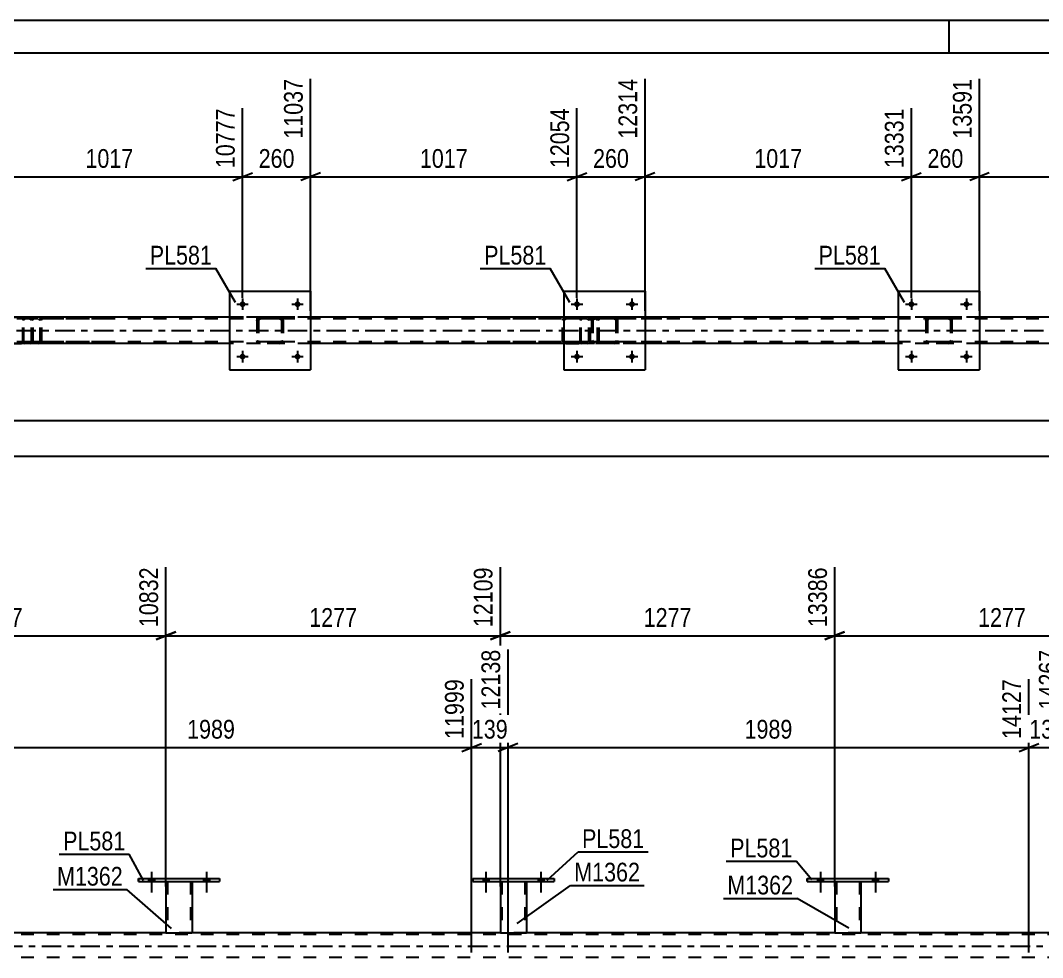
# Model space of a CAD drawing. Header units: millimetres. Extents: x 0 to 841, y 0 to 594.
# Drawn here: x 489.1 to 645.3, y 450.9 to 594 of the extents above; entities that cross this region are included whole.
import ezdxf

# ---------------------------------------------------------------- set-up
doc = ezdxf.new("R2010")
doc.units = ezdxf.units.MM
doc.linetypes.add('DXK_LINE_DOT2', pattern=[3.9198, 1.9599, -1.9599])
doc.linetypes.add('DXK_LINE_DOT3', pattern=[5.9187, 2.979, -0.9799, 0.9799, -0.9799])
doc.styles.add('Arial Narrow', font='ARIALN.TTF', dxfattribs={"height": 0.2})

# ---------------------------------------------------------------- blocks, each defined once
blk = doc.blocks.new('Unknown-247646094-1133')
at = {"color": 5, "linetype": 'Continuous'}
for p, q in [((841, 594), (0, 594)), ((631, 589), (631, 594)), ((836, 589), (5, 589))]:
    blk.add_line(p, q, dxfattribs=at)
blk = doc.blocks.new('Part-247646094-7560 - 4145')
at = {"color": 2, "linetype": 'Continuous'}
for p, q in [((623.23, 552.66), (623.23, 540.66)), ((623.23, 552.66), (635.63, 552.66)), ((635.63, 552.66), (635.63, 540.66)), ((623.23, 540.66), (635.63, 540.66))]:
    blk.add_line(p, q, dxfattribs=at)
blk = doc.blocks.new('Part-247646094-4155 - 4145')
at = {"color": 7, "linetype": 'DXK_LINE_DOT2'}
for p, q in [((754.47, 548.42), (91.99, 548.42)), ((754.47, 548.66), (112.43, 548.66)), ((533.47, 548.66), (521.07, 548.66)), ((584.55, 548.66), (572.15, 548.66)), ((635.63, 548.66), (623.23, 548.66)), ((754.47, 544.9), (91.99, 544.9)), ((533.47, 544.66), (521.07, 544.66)), ((584.55, 544.66), (572.15, 544.66)), ((635.63, 544.66), (623.23, 544.66))]:
    blk.add_line(p, q, dxfattribs=at)
at = {"color": 2, "linetype": 'Continuous'}
for p, q in [((521.07, 548.66), (482.39, 548.66)), ((572.15, 548.66), (533.47, 548.66)), ((623.23, 548.66), (584.55, 548.66)), ((674.31, 548.66), (635.63, 548.66)), ((521.07, 544.66), (482.39, 544.66)), ((572.15, 544.66), (533.47, 544.66)), ((623.23, 544.66), (584.55, 544.66)), ((674.31, 544.66), (635.63, 544.66))]:
    blk.add_line(p, q, dxfattribs=at)
at = {"color": 7, "linetype": 'DXK_LINE_DOT3'}
blk.add_line((91.99, 546.66), (754.47, 546.66), dxfattribs=at)
blk = doc.blocks.new('Bolt-247646094-7585 - 4145')
at = {"linetype": 'Continuous'}
for points in [[(523.51, 550.66, -1), (522.63, 550.66, -1)], [(531.91, 550.66, -1), (531.03, 550.66, -1)]]:
    blk.add_hatch(color=1, dxfattribs=at).paths.add_polyline_path(points)
at = {"color": 1, "linetype": 'Continuous'}
for p, q in [((523.07, 551.54), (523.07, 549.78)), ((531.47, 551.54), (531.47, 549.78)), ((522.19, 550.66), (523.95, 550.66)), ((530.59, 550.66), (532.35, 550.66))]:
    blk.add_line(p, q, dxfattribs=at)
blk = doc.blocks.new('Part-247646094-4190 - 4145')
at = {"color": 7, "linetype": 'DXK_LINE_DOT2'}
for p, q in [((574.68, 548.36), (574.66, 548.18)), ((574.66, 545.14), (574.66, 548.18)), ((574.74, 548.52), (574.68, 548.36)), ((574.83, 548.62), (574.74, 548.52)), ((574.79, 548.18), (574.81, 548.27)), ((574.79, 545.14), (574.79, 548.18)), ((574.81, 548.27), (574.83, 548.35)), ((574.93, 548.66), (574.83, 548.62)), ((574.83, 548.35), (574.88, 548.4)), ((574.88, 548.4), (574.93, 548.42)), ((577.02, 548.66), (574.93, 548.66)), ((587.09, 548.66), (574.93, 548.66)), ((587.09, 548.42), (574.93, 548.42)), ((576.21, 548.66), (576.21, 548.42)), ((577.21, 548.62), (577.02, 548.66)), ((577.02, 548.42), (577.12, 548.4)), ((577.12, 548.4), (577.2, 548.35)), ((577.2, 548.35), (577.25, 548.27)), ((577.25, 548.27), (577.27, 548.18)), ((577.27, 545.14), (577.27, 548.18)), ((577.49, 548.35), (577.49, 548.36)), ((577.52, 548.18), (577.49, 548.35)), ((577.52, 545.14), (577.52, 548.18)), ((574.66, 545.14), (574.68, 544.96)), ((574.68, 544.96), (574.74, 544.8)), ((574.81, 545.05), (574.79, 545.14)), ((574.83, 544.97), (574.81, 545.05)), ((574.88, 544.92), (574.83, 544.97)), ((574.93, 544.9), (574.88, 544.92)), ((587.09, 544.9), (574.93, 544.9)), ((576.21, 544.66), (576.21, 544.9)), ((577.12, 544.92), (577.02, 544.9)), ((577.2, 544.97), (577.12, 544.92)), ((577.25, 545.05), (577.2, 544.97)), ((577.27, 545.14), (577.25, 545.05)), ((577.49, 544.96), (577.52, 545.14)), ((574.74, 544.8), (574.83, 544.7)), ((574.83, 544.7), (574.93, 544.66)), ((587.09, 544.66), (574.93, 544.66)), ((577.02, 544.66), (577.21, 544.7))]:
    blk.add_line(p, q, dxfattribs=at)
for centre, start, end in [((577.04, 548.17), 23.8495, 68.8059), ((577.04, 545.16), 291.1941, 336.1506)]:
    blk.add_arc(centre, 0.492, start, end, dxfattribs=at)
blk = doc.blocks.new('Part-247646094-4203 - 4145')
at = {"color": 7, "linetype": 'DXK_LINE_DOT2'}
for p, q in [((490.56, 548.66), (475.57, 548.66)), ((490.56, 548.42), (475.57, 548.42)), ((486.85, 548.35), (486.82, 548.18)), ((486.82, 545.14), (486.82, 548.18)), ((486.85, 548.36), (486.85, 548.35)), ((487.07, 548.18), (487.09, 548.27)), ((487.07, 545.14), (487.07, 548.18)), ((487.09, 548.27), (487.15, 548.35)), ((487.33, 548.66), (487.13, 548.62)), ((487.15, 548.35), (487.23, 548.4)), ((487.23, 548.4), (487.33, 548.42)), ((487.33, 548.66), (490.56, 548.66)), ((490.76, 548.62), (490.56, 548.66)), ((490.56, 548.42), (490.66, 548.4)), ((490.66, 548.4), (490.74, 548.35)), ((490.74, 548.35), (490.8, 548.27)), ((490.8, 548.27), (490.82, 548.18)), ((490.82, 545.14), (490.82, 548.18)), ((491.04, 548.35), (491.03, 548.36)), ((491.07, 548.18), (491.04, 548.35)), ((491.07, 545.14), (491.07, 548.18)), ((490.56, 544.9), (475.57, 544.9)), ((486.82, 545.14), (486.85, 544.96)), ((487.09, 545.05), (487.07, 545.14)), ((487.15, 544.97), (487.09, 545.05)), ((487.23, 544.92), (487.15, 544.97)), ((487.33, 544.9), (487.23, 544.92)), ((490.66, 544.92), (490.56, 544.9)), ((490.74, 544.97), (490.66, 544.92)), ((490.8, 545.05), (490.74, 544.97)), ((490.82, 545.14), (490.8, 545.05)), ((491.03, 544.96), (491.07, 545.14)), ((490.56, 544.66), (475.57, 544.66)), ((487.13, 544.7), (487.33, 544.66)), ((487.33, 544.66), (490.56, 544.66)), ((490.56, 544.66), (490.76, 544.7))]:
    blk.add_line(p, q, dxfattribs=at)
for centre, start, end in [((487.31, 548.16), 110.7584, 155.6801), ((490.58, 548.16), 24.32, 69.2417), ((487.31, 545.16), 204.32, 249.2417), ((490.58, 545.16), 290.7584, 335.6801)]:
    blk.add_arc(centre, 0.496, start, end, dxfattribs=at)
blk = doc.blocks.new('Part-247646094-7559 - 4145')
at = {"color": 7, "linetype": 'DXK_LINE_DOT2'}
for p, q in [((627.43, 548.18), (627.47, 548.36)), ((627.47, 548.36), (627.43, 548.18)), ((627.43, 548.18), (627.43, 545.14)), ((627.67, 548.18), (627.69, 548.27)), ((627.67, 548.18), (627.67, 545.14)), ((627.69, 548.27), (627.74, 548.35)), ((627.73, 548.62), (627.91, 548.66)), ((627.91, 548.66), (627.73, 548.62)), ((627.74, 548.35), (627.82, 548.4)), ((627.82, 548.4), (627.91, 548.42)), ((630.95, 548.66), (627.91, 548.66)), ((630.95, 548.42), (627.91, 548.42)), ((630.95, 548.66), (631.14, 548.62)), ((631.14, 548.62), (630.95, 548.66)), ((630.95, 548.42), (631.04, 548.4)), ((631.04, 548.4), (631.12, 548.35)), ((631.12, 548.35), (631.17, 548.27)), ((631.17, 548.27), (631.19, 548.18)), ((631.19, 548.18), (631.19, 545.14)), ((631.4, 548.36), (631.43, 548.18)), ((631.43, 548.18), (631.4, 548.36)), ((631.43, 548.18), (631.43, 545.14)), ((627.47, 544.96), (627.43, 545.14)), ((627.43, 545.14), (627.47, 544.96)), ((627.69, 545.05), (627.67, 545.14)), ((627.74, 544.97), (627.69, 545.05)), ((627.82, 544.92), (627.74, 544.97)), ((627.91, 544.9), (627.82, 544.92)), ((630.95, 544.9), (627.91, 544.9)), ((631.04, 544.92), (630.95, 544.9)), ((631.12, 544.97), (631.04, 544.92)), ((631.17, 545.05), (631.12, 544.97)), ((631.19, 545.14), (631.17, 545.05)), ((631.43, 545.14), (631.4, 544.96)), ((631.4, 544.96), (631.43, 545.14)), ((627.91, 544.66), (627.73, 544.7)), ((627.73, 544.7), (627.91, 544.66)), ((630.95, 544.66), (627.91, 544.66)), ((631.14, 544.7), (630.95, 544.66)), ((630.95, 544.66), (631.14, 544.7))]:
    blk.add_line(p, q, dxfattribs=at)
at = {"color": 7, "linetype": 'DXK_LINE_DOT3'}
blk.add_line((629.43, 546.66), (629.43, 546.66), dxfattribs=at)
at = {"color": 7, "linetype": 'DXK_LINE_DOT2'}
for centre, start, end in [((627.91, 548.18), 112.5, 157.5), ((627.91, 548.18), 112.5, 157.5), ((630.95, 548.18), 22.5, 67.5), ((630.95, 548.18), 22.5, 67.5), ((627.91, 545.14), 202.5, 247.5), ((627.91, 545.14), 202.5, 247.5), ((630.95, 545.14), 292.5, 337.5), ((630.95, 545.14), 292.5, 337.5)]:
    blk.add_arc(centre, 0.48, start, end, dxfattribs=at)
blk = doc.blocks.new('Part-247646094-4204 - 4145')
at = {"color": 7, "linetype": 'DXK_LINE_DOT2'}
for p, q in [((575.7, 548.66), (560.71, 548.66)), ((575.7, 548.42), (560.71, 548.42)), ((571.99, 548.35), (571.95, 548.18)), ((571.95, 545.14), (571.95, 548.18)), ((571.99, 548.36), (571.99, 548.35)), ((572.21, 548.18), (572.22, 548.27)), ((572.21, 545.14), (572.21, 548.18)), ((572.22, 548.27), (572.28, 548.35)), ((572.46, 548.66), (572.27, 548.62)), ((572.28, 548.35), (572.36, 548.4)), ((572.36, 548.4), (572.46, 548.42)), ((572.46, 548.66), (575.7, 548.66)), ((575.89, 548.62), (575.7, 548.66)), ((575.7, 548.42), (575.79, 548.4)), ((575.79, 548.4), (575.88, 548.35)), ((575.88, 548.35), (575.93, 548.27)), ((575.93, 548.27), (575.95, 548.18)), ((575.95, 545.14), (575.95, 548.18)), ((576.17, 548.35), (576.17, 548.36)), ((576.21, 548.18), (576.17, 548.35)), ((576.21, 545.14), (576.21, 548.18)), ((575.7, 544.9), (560.71, 544.9)), ((571.95, 545.14), (571.99, 544.96)), ((572.22, 545.05), (572.21, 545.14)), ((572.28, 544.97), (572.22, 545.05)), ((572.36, 544.92), (572.28, 544.97)), ((572.46, 544.9), (572.36, 544.92)), ((575.79, 544.92), (575.7, 544.9)), ((575.88, 544.97), (575.79, 544.92)), ((575.93, 545.05), (575.88, 544.97)), ((575.95, 545.14), (575.93, 545.05)), ((576.17, 544.96), (576.21, 545.14)), ((575.7, 544.66), (560.71, 544.66)), ((572.27, 544.7), (572.46, 544.66)), ((572.46, 544.66), (575.7, 544.66)), ((575.7, 544.66), (575.89, 544.7))]:
    blk.add_line(p, q, dxfattribs=at)
for centre, start, end in [((572.44, 548.16), 110.7584, 155.6801), ((575.72, 548.16), 24.32, 69.2417), ((572.44, 545.16), 204.32, 249.2417), ((575.72, 545.16), 290.7584, 335.6801)]:
    blk.add_arc(centre, 0.496, start, end, dxfattribs=at)
blk = doc.blocks.new('Part-247646094-4217 - 4145')
at = {"color": 7, "linetype": 'DXK_LINE_DOT2'}
for p, q in [((489.55, 548.36), (489.53, 548.18)), ((489.53, 545.14), (489.53, 548.18)), ((489.6, 548.52), (489.55, 548.36)), ((489.69, 548.62), (489.6, 548.52)), ((489.66, 548.18), (489.67, 548.27)), ((489.66, 545.14), (489.66, 548.18)), ((489.67, 548.27), (489.7, 548.35)), ((489.8, 548.66), (489.69, 548.62)), ((489.7, 548.35), (489.74, 548.4)), ((489.74, 548.4), (489.8, 548.42)), ((491.89, 548.66), (489.8, 548.66)), ((501.95, 548.66), (489.8, 548.66)), ((501.95, 548.42), (489.8, 548.42)), ((491.07, 548.42), (491.07, 548.66)), ((492.08, 548.62), (491.89, 548.66)), ((491.89, 548.42), (491.98, 548.4)), ((491.98, 548.4), (492.07, 548.35)), ((492.07, 548.35), (492.12, 548.27)), ((492.12, 548.27), (492.14, 548.18)), ((492.14, 545.14), (492.14, 548.18)), ((492.35, 548.35), (492.35, 548.36)), ((492.39, 548.18), (492.35, 548.35)), ((492.39, 545.14), (492.39, 548.18)), ((489.53, 545.14), (489.55, 544.96)), ((489.55, 544.96), (489.6, 544.8)), ((489.67, 545.05), (489.66, 545.14)), ((489.7, 544.97), (489.67, 545.05)), ((489.74, 544.92), (489.7, 544.97)), ((489.8, 544.9), (489.74, 544.92)), ((501.95, 544.9), (489.8, 544.9)), ((491.07, 544.66), (491.07, 544.9)), ((491.98, 544.92), (491.89, 544.9)), ((492.07, 544.97), (491.98, 544.92)), ((492.12, 545.05), (492.07, 544.97)), ((492.14, 545.14), (492.12, 545.05)), ((492.35, 544.96), (492.39, 545.14)), ((489.6, 544.8), (489.69, 544.7)), ((489.69, 544.7), (489.8, 544.66)), ((501.95, 544.66), (489.8, 544.66)), ((491.89, 544.66), (492.08, 544.7))]:
    blk.add_line(p, q, dxfattribs=at)
for centre, start, end in [((491.9, 548.17), 23.8495, 68.8059), ((491.9, 545.16), 291.1941, 336.1506)]:
    blk.add_arc(centre, 0.492, start, end, dxfattribs=at)
blk = doc.blocks.new('Part-247646094-7555 - 4145')
at = {"color": 7, "linetype": 'DXK_LINE_DOT2'}
for p, q in [((525.27, 548.18), (525.31, 548.36)), ((525.31, 548.36), (525.27, 548.18)), ((525.27, 548.18), (525.27, 545.14)), ((525.51, 548.18), (525.53, 548.27)), ((525.51, 548.18), (525.51, 545.14)), ((525.53, 548.27), (525.58, 548.35)), ((525.57, 548.62), (525.75, 548.66)), ((525.75, 548.66), (525.57, 548.62)), ((525.58, 548.35), (525.66, 548.4)), ((525.66, 548.4), (525.75, 548.42)), ((528.79, 548.66), (525.75, 548.66)), ((528.79, 548.42), (525.75, 548.42)), ((528.79, 548.66), (528.98, 548.62)), ((528.98, 548.62), (528.79, 548.66)), ((528.79, 548.42), (528.88, 548.4)), ((528.88, 548.4), (528.96, 548.35)), ((528.96, 548.35), (529.01, 548.27)), ((529.01, 548.27), (529.03, 548.18)), ((529.03, 548.18), (529.03, 545.14)), ((529.24, 548.36), (529.27, 548.18)), ((529.27, 548.18), (529.24, 548.36)), ((529.27, 548.18), (529.27, 545.14)), ((525.31, 544.96), (525.27, 545.14)), ((525.27, 545.14), (525.31, 544.96)), ((525.53, 545.05), (525.51, 545.14)), ((525.58, 544.97), (525.53, 545.05)), ((525.66, 544.92), (525.58, 544.97)), ((525.75, 544.9), (525.66, 544.92)), ((528.79, 544.9), (525.75, 544.9)), ((528.88, 544.92), (528.79, 544.9)), ((528.96, 544.97), (528.88, 544.92)), ((529.01, 545.05), (528.96, 544.97)), ((529.03, 545.14), (529.01, 545.05)), ((529.27, 545.14), (529.24, 544.96)), ((529.24, 544.96), (529.27, 545.14)), ((525.75, 544.66), (525.57, 544.7)), ((525.57, 544.7), (525.75, 544.66)), ((528.79, 544.66), (525.75, 544.66)), ((528.98, 544.7), (528.79, 544.66)), ((528.79, 544.66), (528.98, 544.7))]:
    blk.add_line(p, q, dxfattribs=at)
at = {"color": 7, "linetype": 'DXK_LINE_DOT3'}
blk.add_line((527.27, 546.66), (527.27, 546.66), dxfattribs=at)
at = {"color": 7, "linetype": 'DXK_LINE_DOT2'}
for centre, start, end in [((525.75, 548.18), 112.5, 157.5), ((525.75, 548.18), 112.5, 157.5), ((528.79, 548.18), 22.5, 67.5), ((528.79, 548.18), 22.5, 67.5), ((525.75, 545.14), 202.5, 247.5), ((525.75, 545.14), 202.5, 247.5), ((528.79, 545.14), 292.5, 337.5), ((528.79, 545.14), 292.5, 337.5)]:
    blk.add_arc(centre, 0.48, start, end, dxfattribs=at)
blk = doc.blocks.new('Part-247646094-7556 - 4145')
at = {"color": 2, "linetype": 'Continuous'}
for p, q in [((521.07, 552.66), (521.07, 540.66)), ((521.07, 552.66), (533.47, 552.66)), ((533.47, 552.66), (533.47, 540.66)), ((521.07, 540.66), (533.47, 540.66))]:
    blk.add_line(p, q, dxfattribs=at)
blk = doc.blocks.new('Part-247646094-7557 - 4145')
at = {"color": 7, "linetype": 'DXK_LINE_DOT2'}
for p, q in [((576.35, 548.18), (576.39, 548.36)), ((576.39, 548.36), (576.35, 548.18)), ((576.35, 548.18), (576.35, 545.14)), ((576.59, 548.18), (576.61, 548.27)), ((576.59, 548.18), (576.59, 545.14)), ((576.61, 548.27), (576.66, 548.35)), ((576.65, 548.62), (576.83, 548.66)), ((576.83, 548.66), (576.65, 548.62)), ((576.66, 548.35), (576.74, 548.4)), ((576.74, 548.4), (576.83, 548.42)), ((579.87, 548.66), (576.83, 548.66)), ((579.87, 548.42), (576.83, 548.42)), ((579.87, 548.66), (580.06, 548.62)), ((580.06, 548.62), (579.87, 548.66)), ((579.87, 548.42), (579.96, 548.4)), ((579.96, 548.4), (580.04, 548.35)), ((580.04, 548.35), (580.09, 548.27)), ((580.09, 548.27), (580.11, 548.18)), ((580.11, 548.18), (580.11, 545.14)), ((580.32, 548.36), (580.35, 548.18)), ((580.35, 548.18), (580.32, 548.36)), ((580.35, 548.18), (580.35, 545.14)), ((576.39, 544.96), (576.35, 545.14)), ((576.35, 545.14), (576.39, 544.96)), ((576.61, 545.05), (576.59, 545.14)), ((576.66, 544.97), (576.61, 545.05)), ((576.74, 544.92), (576.66, 544.97)), ((576.83, 544.9), (576.74, 544.92)), ((579.87, 544.9), (576.83, 544.9)), ((579.96, 544.92), (579.87, 544.9)), ((580.04, 544.97), (579.96, 544.92)), ((580.09, 545.05), (580.04, 544.97)), ((580.11, 545.14), (580.09, 545.05)), ((580.35, 545.14), (580.32, 544.96)), ((580.32, 544.96), (580.35, 545.14)), ((576.83, 544.66), (576.65, 544.7)), ((576.65, 544.7), (576.83, 544.66)), ((579.87, 544.66), (576.83, 544.66)), ((580.06, 544.7), (579.87, 544.66)), ((579.87, 544.66), (580.06, 544.7))]:
    blk.add_line(p, q, dxfattribs=at)
at = {"color": 7, "linetype": 'DXK_LINE_DOT3'}
blk.add_line((578.35, 546.66), (578.35, 546.66), dxfattribs=at)
at = {"color": 7, "linetype": 'DXK_LINE_DOT2'}
for centre, start, end in [((576.83, 548.18), 112.5, 157.5), ((576.83, 548.18), 112.5, 157.5), ((579.87, 548.18), 22.5, 67.5), ((579.87, 548.18), 22.5, 67.5), ((576.83, 545.14), 202.5, 247.5), ((576.83, 545.14), 202.5, 247.5), ((579.87, 545.14), 292.5, 337.5), ((579.87, 545.14), 292.5, 337.5)]:
    blk.add_arc(centre, 0.48, start, end, dxfattribs=at)
blk = doc.blocks.new('Part-247646094-7558 - 4145')
at = {"color": 2, "linetype": 'Continuous'}
for p, q in [((572.15, 552.66), (572.15, 540.66)), ((572.15, 552.66), (584.55, 552.66)), ((584.55, 552.66), (584.55, 540.66)), ((572.15, 540.66), (584.55, 540.66))]:
    blk.add_line(p, q, dxfattribs=at)
blk = doc.blocks.new('Bolt-247646094-7584 - 4145')
at = {"linetype": 'Continuous'}
for points in [[(523.51, 542.66, -1), (522.63, 542.66, -1)], [(531.91, 542.66, -1), (531.03, 542.66, -1)]]:
    blk.add_hatch(color=1, dxfattribs=at).paths.add_polyline_path(points)
at = {"color": 1, "linetype": 'Continuous'}
for p, q in [((523.07, 543.54), (523.07, 541.78)), ((531.47, 543.54), (531.47, 541.78)), ((522.19, 542.66), (523.95, 542.66)), ((530.59, 542.66), (532.35, 542.66))]:
    blk.add_line(p, q, dxfattribs=at)
blk = doc.blocks.new('Bolt-247646094-7586 - 4145')
at = {"linetype": 'Continuous'}
for points in [[(574.59, 542.66, -1), (573.71, 542.66, -1)], [(582.99, 542.66, -1), (582.11, 542.66, -1)]]:
    blk.add_hatch(color=1, dxfattribs=at).paths.add_polyline_path(points)
at = {"color": 1, "linetype": 'Continuous'}
for p, q in [((574.15, 543.54), (574.15, 541.78)), ((582.55, 543.54), (582.55, 541.78)), ((573.27, 542.66), (575.03, 542.66)), ((581.67, 542.66), (583.43, 542.66))]:
    blk.add_line(p, q, dxfattribs=at)
blk = doc.blocks.new('Bolt-247646094-7587 - 4145')
at = {"linetype": 'Continuous'}
for points in [[(574.59, 550.66, -1), (573.71, 550.66, -1)], [(582.99, 550.66, -1), (582.11, 550.66, -1)]]:
    blk.add_hatch(color=1, dxfattribs=at).paths.add_polyline_path(points)
at = {"color": 1, "linetype": 'Continuous'}
for p, q in [((574.15, 551.54), (574.15, 549.78)), ((582.55, 551.54), (582.55, 549.78)), ((573.27, 550.66), (575.03, 550.66)), ((581.67, 550.66), (583.43, 550.66))]:
    blk.add_line(p, q, dxfattribs=at)
blk = doc.blocks.new('Bolt-247646094-7588 - 4145')
at = {"linetype": 'Continuous'}
for points in [[(625.67, 542.66, -1), (624.79, 542.66, -1)], [(634.07, 542.66, -1), (633.19, 542.66, -1)]]:
    blk.add_hatch(color=1, dxfattribs=at).paths.add_polyline_path(points)
at = {"color": 1, "linetype": 'Continuous'}
for p, q in [((625.23, 543.54), (625.23, 541.78)), ((633.63, 543.54), (633.63, 541.78)), ((624.35, 542.66), (626.11, 542.66)), ((632.75, 542.66), (634.51, 542.66))]:
    blk.add_line(p, q, dxfattribs=at)
blk = doc.blocks.new('Bolt-247646094-7589 - 4145')
at = {"linetype": 'Continuous'}
for points in [[(625.67, 550.66, -1), (624.79, 550.66, -1)], [(634.07, 550.66, -1), (633.19, 550.66, -1)]]:
    blk.add_hatch(color=1, dxfattribs=at).paths.add_polyline_path(points)
at = {"color": 1, "linetype": 'Continuous'}
for p, q in [((625.23, 551.54), (625.23, 549.78)), ((633.63, 551.54), (633.63, 549.78)), ((624.35, 550.66), (626.11, 550.66)), ((632.75, 550.66), (634.51, 550.66))]:
    blk.add_line(p, q, dxfattribs=at)
blk = doc.blocks.new('Bolt-247646094-7949 - 2836')
at = {"linetype": 'Continuous'}
for points in [[(559.81, 462.48), (560.69, 462.48), (560.69, 462.96), (559.81, 462.96)], [(568.21, 462.48), (569.09, 462.48), (569.09, 462.96), (568.21, 462.96)]]:
    blk.add_hatch(color=1, dxfattribs=at).paths.add_polyline_path(points)
at = {"color": 1, "linetype": 'Continuous'}
for p, q in [((560.25, 463.96), (560.25, 460.84)), ((568.65, 463.96), (568.65, 460.84)), ((559.81, 462.96), (559.81, 462.48)), ((560.69, 462.96), (560.69, 462.48)), ((568.21, 462.96), (568.21, 462.48)), ((569.09, 462.96), (569.09, 462.48))]:
    blk.add_line(p, q, dxfattribs=at)
blk = doc.blocks.new('Bolt-247646094-7950 - 2836')
at = {"linetype": 'Continuous'}
for points in [[(559.81, 462.48), (560.69, 462.48), (560.69, 462.96), (559.81, 462.96)], [(568.21, 462.48), (569.09, 462.48), (569.09, 462.96), (568.21, 462.96)]]:
    blk.add_hatch(color=1, dxfattribs=at).paths.add_polyline_path(points)
at = {"color": 1, "linetype": 'Continuous'}
for p, q in [((560.25, 463.96), (560.25, 460.84)), ((568.65, 463.96), (568.65, 460.84)), ((559.81, 462.96), (559.81, 462.48)), ((560.69, 462.96), (560.69, 462.48)), ((568.21, 462.96), (568.21, 462.48)), ((569.09, 462.96), (569.09, 462.48))]:
    blk.add_line(p, q, dxfattribs=at)
blk = doc.blocks.new('Part-247646094-2993 - 2836')
at = {"color": 7, "linetype": 'DXK_LINE_DOT2'}
for p, q in [((789.11, 454.4), (78.09, 454.4)), ((515.37, 454.64), (511.37, 454.64)), ((566.45, 454.64), (562.45, 454.64)), ((617.53, 454.64), (613.53, 454.64)), ((789.11, 450.88), (78.09, 450.88))]:
    blk.add_line(p, q, dxfattribs=at)
at = {"color": 2, "linetype": 'Continuous'}
for p, q in [((511.37, 454.64), (464.29, 454.64)), ((562.45, 454.64), (515.37, 454.64)), ((613.53, 454.64), (566.45, 454.64)), ((664.61, 454.64), (617.53, 454.64))]:
    blk.add_line(p, q, dxfattribs=at)
at = {"color": 7, "linetype": 'DXK_LINE_DOT3'}
blk.add_line((78.09, 452.64), (789.11, 452.64), dxfattribs=at)
blk = doc.blocks.new('Part-247646094-7919 - 2836')
at = {"color": 2, "linetype": 'Continuous'}
for p, q in [((507.17, 462.48), (507.17, 462.96)), ((507.17, 462.96), (507.17, 462.96)), ((507.17, 462.96), (519.57, 462.96)), ((507.17, 462.48), (507.17, 462.48)), ((507.17, 462.48), (519.57, 462.48)), ((519.57, 462.96), (519.57, 462.48))]:
    blk.add_line(p, q, dxfattribs=at)
at = {"color": 7, "linetype": 'DXK_LINE_DOT2'}
for p, q in [((507.17, 462.96), (507.17, 462.48)), ((507.17, 462.96), (507.17, 462.96)), ((507.17, 462.48), (507.17, 462.48)), ((519.57, 462.96), (519.57, 462.48))]:
    blk.add_line(p, q, dxfattribs=at)
blk = doc.blocks.new('Part-247646094-7918 - 2836')
at = {"color": 7, "linetype": 'DXK_LINE_DOT2'}
for p, q in [((511.37, 462.49), (515.37, 462.49)), ((511.37, 462.48), (511.37, 462.49)), ((511.37, 462.49), (511.37, 462.48)), ((511.61, 462.49), (511.61, 454.64)), ((515.13, 462.49), (515.13, 454.64)), ((515.37, 462.49), (515.37, 462.48)), ((515.37, 462.48), (515.37, 462.49)), ((515.11, 454.64), (515.13, 454.64))]:
    blk.add_line(p, q, dxfattribs=at)
at = {"color": 2, "linetype": 'Continuous'}
for p, q in [((511.37, 462.48), (511.37, 454.64)), ((515.37, 462.48), (515.37, 454.64)), ((511.37, 454.64), (515.34, 454.64)), ((515.37, 454.64), (515.34, 454.64))]:
    blk.add_line(p, q, dxfattribs=at)
blk = doc.blocks.new('Part-247646094-7920 - 2836')
at = {"color": 7, "linetype": 'DXK_LINE_DOT2'}
for p, q in [((562.45, 462.49), (566.45, 462.49)), ((562.45, 462.48), (562.45, 462.49)), ((562.45, 462.49), (562.45, 462.48)), ((562.69, 462.49), (562.69, 454.64)), ((566.21, 462.49), (566.21, 454.64)), ((566.45, 462.49), (566.45, 462.48)), ((566.45, 462.48), (566.45, 462.49)), ((566.19, 454.64), (566.21, 454.64))]:
    blk.add_line(p, q, dxfattribs=at)
at = {"color": 2, "linetype": 'Continuous'}
for p, q in [((562.45, 462.48), (562.45, 454.64)), ((566.45, 462.48), (566.45, 454.64)), ((562.45, 454.64), (566.42, 454.64)), ((566.45, 454.64), (566.42, 454.64))]:
    blk.add_line(p, q, dxfattribs=at)
blk = doc.blocks.new('Part-247646094-7921 - 2836')
at = {"color": 2, "linetype": 'Continuous'}
for p, q in [((558.25, 462.48), (558.25, 462.96)), ((558.25, 462.96), (558.25, 462.96)), ((558.25, 462.96), (570.65, 462.96)), ((558.25, 462.48), (558.25, 462.48)), ((558.25, 462.48), (570.65, 462.48)), ((570.65, 462.96), (570.65, 462.48))]:
    blk.add_line(p, q, dxfattribs=at)
at = {"color": 7, "linetype": 'DXK_LINE_DOT2'}
for p, q in [((558.25, 462.96), (558.25, 462.48)), ((558.25, 462.96), (558.25, 462.96)), ((558.25, 462.48), (558.25, 462.48)), ((570.65, 462.96), (570.65, 462.48))]:
    blk.add_line(p, q, dxfattribs=at)
blk = doc.blocks.new('Part-247646094-7922 - 2836')
at = {"color": 7, "linetype": 'DXK_LINE_DOT2'}
for p, q in [((613.53, 462.49), (617.53, 462.49)), ((613.53, 462.48), (613.53, 462.49)), ((613.53, 462.49), (613.53, 462.48)), ((613.77, 462.49), (613.77, 454.64)), ((617.29, 462.49), (617.29, 454.64)), ((617.53, 462.49), (617.53, 462.48)), ((617.53, 462.48), (617.53, 462.49)), ((617.28, 454.64), (617.29, 454.64))]:
    blk.add_line(p, q, dxfattribs=at)
at = {"color": 2, "linetype": 'Continuous'}
for p, q in [((613.53, 462.48), (613.53, 454.64)), ((617.53, 462.48), (617.53, 454.64)), ((613.53, 454.64), (617.5, 454.64)), ((617.53, 454.64), (617.5, 454.64))]:
    blk.add_line(p, q, dxfattribs=at)
blk = doc.blocks.new('Part-247646094-7923 - 2836')
at = {"color": 2, "linetype": 'Continuous'}
for p, q in [((609.33, 462.48), (609.33, 462.96)), ((609.33, 462.96), (609.33, 462.96)), ((609.33, 462.96), (621.73, 462.96)), ((609.33, 462.48), (609.33, 462.48)), ((609.33, 462.48), (621.73, 462.48)), ((621.73, 462.96), (621.73, 462.48))]:
    blk.add_line(p, q, dxfattribs=at)
at = {"color": 7, "linetype": 'DXK_LINE_DOT2'}
for p, q in [((609.33, 462.96), (609.33, 462.48)), ((609.33, 462.96), (609.33, 462.96)), ((609.33, 462.48), (609.33, 462.48)), ((621.73, 462.96), (621.73, 462.48))]:
    blk.add_line(p, q, dxfattribs=at)
blk = doc.blocks.new('Bolt-247646094-7947 - 2836')
at = {"linetype": 'Continuous'}
for points in [[(508.73, 462.48), (509.61, 462.48), (509.61, 462.96), (508.73, 462.96)], [(517.13, 462.48), (518.01, 462.48), (518.01, 462.96), (517.13, 462.96)]]:
    blk.add_hatch(color=1, dxfattribs=at).paths.add_polyline_path(points)
at = {"color": 1, "linetype": 'Continuous'}
for p, q in [((509.17, 463.96), (509.17, 460.84)), ((517.57, 463.96), (517.57, 460.84)), ((508.73, 462.96), (508.73, 462.48)), ((509.61, 462.96), (509.61, 462.48)), ((517.13, 462.96), (517.13, 462.48)), ((518.01, 462.96), (518.01, 462.48))]:
    blk.add_line(p, q, dxfattribs=at)
blk = doc.blocks.new('Bolt-247646094-7948 - 2836')
at = {"linetype": 'Continuous'}
for points in [[(508.73, 462.48), (509.61, 462.48), (509.61, 462.96), (508.73, 462.96)], [(517.13, 462.48), (518.01, 462.48), (518.01, 462.96), (517.13, 462.96)]]:
    blk.add_hatch(color=1, dxfattribs=at).paths.add_polyline_path(points)
at = {"color": 1, "linetype": 'Continuous'}
for p, q in [((509.17, 463.96), (509.17, 460.84)), ((517.57, 463.96), (517.57, 460.84)), ((508.73, 462.96), (508.73, 462.48)), ((509.61, 462.96), (509.61, 462.48)), ((517.13, 462.96), (517.13, 462.48)), ((518.01, 462.96), (518.01, 462.48))]:
    blk.add_line(p, q, dxfattribs=at)
blk = doc.blocks.new('Bolt-247646094-7951 - 2836')
at = {"linetype": 'Continuous'}
for points in [[(610.89, 462.48), (611.77, 462.48), (611.77, 462.96), (610.89, 462.96)], [(619.29, 462.48), (620.17, 462.48), (620.17, 462.96), (619.29, 462.96)]]:
    blk.add_hatch(color=1, dxfattribs=at).paths.add_polyline_path(points)
at = {"color": 1, "linetype": 'Continuous'}
for p, q in [((611.33, 463.96), (611.33, 460.84)), ((619.73, 463.96), (619.73, 460.84)), ((610.89, 462.96), (610.89, 462.48)), ((611.77, 462.96), (611.77, 462.48)), ((619.29, 462.96), (619.29, 462.48)), ((620.17, 462.96), (620.17, 462.48))]:
    blk.add_line(p, q, dxfattribs=at)
blk = doc.blocks.new('Bolt-247646094-7952 - 2836')
at = {"linetype": 'Continuous'}
for points in [[(610.89, 462.48), (611.77, 462.48), (611.77, 462.96), (610.89, 462.96)], [(619.29, 462.48), (620.17, 462.48), (620.17, 462.96), (619.29, 462.96)]]:
    blk.add_hatch(color=1, dxfattribs=at).paths.add_polyline_path(points)
at = {"color": 1, "linetype": 'Continuous'}
for p, q in [((611.33, 463.96), (611.33, 460.84)), ((619.73, 463.96), (619.73, 460.84)), ((610.89, 462.96), (610.89, 462.48)), ((611.77, 462.96), (611.77, 462.48)), ((619.29, 462.96), (619.29, 462.48)), ((620.17, 462.96), (620.17, 462.48))]:
    blk.add_line(p, q, dxfattribs=at)
blk = doc.blocks.new('StraightDimension-247646094-4300 - 4145')
at = {"color": 7, "linetype": 'Continuous'}
blk.add_line((91.99, 532.88), (789.11, 532.88), dxfattribs=at)
blk = doc.blocks.new('StraightDimension-247646094-9382 - 4145')
at = {"color": 7, "linetype": 'Continuous'}
blk.add_line((91.35, 527.48), (789.75, 527.48), dxfattribs=at)
blk = doc.blocks.new('StraightDimension-247646094-17390 - 4145')
at = {"color": 7, "linetype": 'Continuous'}
for p, q in [((635.63, 549.66), (635.63, 585.08)), ((676.31, 551.66), (676.31, 580.58)), ((637.13, 570.74), (634.13, 569.54)), ((635.63, 570.14), (676.31, 570.14)), ((674.81, 569.54), (677.81, 570.74))]:
    blk.add_line(p, q, dxfattribs=at)
at = {"color": 0, "linetype": 'Continuous'}
blk.add_wipeout([(675.71, 581.18), (671.51, 581.18), (671.51, 570.84), (675.71, 570.84)], dxfattribs=at)
at = {"color": 0}
blk.add_wipeout([(660.23, 570.89), (660.23, 575.09), (651.72, 575.09), (651.72, 570.89)], dxfattribs=at)
at = {"color": 3, "linetype": 'Continuous', "style": 'Arial Narrow'}
blk.add_text('14608', height=2.863, rotation=90.0002, dxfattribs=at).set_placement((675.11, 571.44))
at = {"color": 3, "style": 'Arial Narrow'}
blk.add_text('1017', height=2.863, dxfattribs=at).set_placement((652.32, 571.49))
blk = doc.blocks.new('StraightDimension-247646094-17391 - 4145')
at = {"color": 7, "linetype": 'Continuous'}
for p, q in [((635.63, 549.66), (635.63, 585.08)), ((625.23, 551.66), (625.23, 580.58)), ((623.73, 569.54), (626.73, 570.74)), ((625.23, 570.14), (635.63, 570.14)), ((637.13, 570.74), (634.13, 569.54))]:
    blk.add_line(p, q, dxfattribs=at)
at = {"color": 0}
blk.add_wipeout([(633.78, 570.89), (633.78, 575.09), (627.09, 575.09), (627.09, 570.89)], dxfattribs=at)
at = {"color": 3, "style": 'Arial Narrow'}
blk.add_text('260', height=2.863, dxfattribs=at).set_placement((627.69, 571.49))
at = {"color": 0, "linetype": 'Continuous'}
blk.add_wipeout([(635.03, 585.68), (630.83, 585.68), (630.83, 575.34), (635.03, 575.34)], dxfattribs=at)
at = {"color": 3, "linetype": 'Continuous', "style": 'Arial Narrow'}
blk.add_text('13591', height=2.863, rotation=90.0002, dxfattribs=at).set_placement((634.43, 575.94))
blk = doc.blocks.new('StraightDimension-247646094-17392 - 4145')
at = {"color": 7, "linetype": 'Continuous'}
for p, q in [((584.55, 549.66), (584.55, 585.08)), ((625.23, 551.66), (625.23, 580.58)), ((586.05, 570.74), (583.05, 569.54)), ((584.55, 570.14), (625.23, 570.14)), ((623.73, 569.54), (626.73, 570.74))]:
    blk.add_line(p, q, dxfattribs=at)
at = {"color": 0, "linetype": 'Continuous'}
blk.add_wipeout([(624.63, 581.18), (620.43, 581.18), (620.43, 570.84), (624.63, 570.84)], dxfattribs=at)
at = {"color": 0}
blk.add_wipeout([(609.15, 570.89), (609.15, 575.09), (600.64, 575.09), (600.64, 570.89)], dxfattribs=at)
at = {"color": 3, "linetype": 'Continuous', "style": 'Arial Narrow'}
blk.add_text('13331', height=2.863, rotation=90.0002, dxfattribs=at).set_placement((624.03, 571.44))
at = {"color": 3, "style": 'Arial Narrow'}
blk.add_text('1017', height=2.863, dxfattribs=at).set_placement((601.24, 571.49))
blk = doc.blocks.new('StraightDimension-247646094-17393 - 4145')
at = {"color": 7, "linetype": 'Continuous'}
for p, q in [((584.55, 549.66), (584.55, 585.08)), ((574.15, 551.66), (574.15, 580.58)), ((572.65, 569.54), (575.65, 570.74)), ((574.15, 570.14), (584.55, 570.14)), ((586.05, 570.74), (583.05, 569.54))]:
    blk.add_line(p, q, dxfattribs=at)
at = {"color": 0}
blk.add_wipeout([(582.69, 570.89), (582.69, 575.09), (576.01, 575.09), (576.01, 570.89)], dxfattribs=at)
at = {"color": 3, "style": 'Arial Narrow'}
blk.add_text('260', height=2.863, dxfattribs=at).set_placement((576.61, 571.49))
at = {"color": 0, "linetype": 'Continuous'}
blk.add_wipeout([(583.95, 585.68), (579.75, 585.68), (579.75, 575.34), (583.95, 575.34)], dxfattribs=at)
at = {"color": 3, "linetype": 'Continuous', "style": 'Arial Narrow'}
blk.add_text('12314', height=2.863, rotation=90.0002, dxfattribs=at).set_placement((583.35, 575.94))
blk = doc.blocks.new('StraightDimension-247646094-17394 - 4145')
at = {"color": 7, "linetype": 'Continuous'}
for p, q in [((533.47, 549.66), (533.47, 585.08)), ((574.15, 551.66), (574.15, 580.58)), ((534.97, 570.74), (531.97, 569.54)), ((533.47, 570.14), (574.15, 570.14)), ((572.65, 569.54), (575.65, 570.74))]:
    blk.add_line(p, q, dxfattribs=at)
at = {"color": 0, "linetype": 'Continuous'}
blk.add_wipeout([(573.55, 581.18), (569.35, 581.18), (569.35, 570.84), (573.55, 570.84)], dxfattribs=at)
at = {"color": 0}
blk.add_wipeout([(558.07, 570.89), (558.07, 575.09), (549.56, 575.09), (549.56, 570.89)], dxfattribs=at)
at = {"color": 3, "linetype": 'Continuous', "style": 'Arial Narrow'}
blk.add_text('12054', height=2.863, rotation=90.0002, dxfattribs=at).set_placement((572.95, 571.44))
at = {"color": 3, "style": 'Arial Narrow'}
blk.add_text('1017', height=2.863, dxfattribs=at).set_placement((550.16, 571.49))
blk = doc.blocks.new('StraightDimension-247646094-17395 - 4145')
at = {"color": 7, "linetype": 'Continuous'}
for p, q in [((533.47, 549.66), (533.47, 585.08)), ((523.07, 551.66), (523.07, 580.58)), ((521.57, 569.54), (524.57, 570.74)), ((523.07, 570.14), (533.47, 570.14)), ((534.97, 570.74), (531.97, 569.54))]:
    blk.add_line(p, q, dxfattribs=at)
at = {"color": 0}
blk.add_wipeout([(531.61, 570.89), (531.61, 575.09), (524.93, 575.09), (524.93, 570.89)], dxfattribs=at)
at = {"color": 3, "style": 'Arial Narrow'}
blk.add_text('260', height=2.863, dxfattribs=at).set_placement((525.53, 571.49))
at = {"color": 0, "linetype": 'Continuous'}
blk.add_wipeout([(532.87, 585.68), (528.67, 585.68), (528.67, 575.34), (532.87, 575.34)], dxfattribs=at)
at = {"color": 3, "linetype": 'Continuous', "style": 'Arial Narrow'}
blk.add_text('11037', height=2.863, rotation=90.0002, dxfattribs=at).set_placement((532.27, 575.94))
blk = doc.blocks.new('StraightDimension-247646094-17396 - 4145')
at = {"color": 7, "linetype": 'Continuous'}
for p, q in [((482.39, 549.66), (482.39, 583.25)), ((523.07, 551.66), (523.07, 580.58)), ((483.89, 570.74), (480.89, 569.54)), ((482.39, 570.14), (523.07, 570.14)), ((521.57, 569.54), (524.57, 570.74))]:
    blk.add_line(p, q, dxfattribs=at)
at = {"color": 0, "linetype": 'Continuous'}
blk.add_wipeout([(522.47, 581.18), (518.27, 581.18), (518.27, 570.84), (522.47, 570.84)], dxfattribs=at)
at = {"color": 0}
blk.add_wipeout([(506.99, 570.89), (506.99, 575.09), (498.48, 575.09), (498.48, 570.89)], dxfattribs=at)
at = {"color": 3, "linetype": 'Continuous', "style": 'Arial Narrow'}
blk.add_text('10777', height=2.863, rotation=90.0002, dxfattribs=at).set_placement((521.87, 571.44))
at = {"color": 3, "style": 'Arial Narrow'}
blk.add_text('1017', height=2.863, dxfattribs=at).set_placement((499.08, 571.49))
blk = doc.blocks.new('StraightDimension-247646094-20001 - 2836')
at = {"color": 7, "linetype": 'Continuous'}
for p, q in [((511.37, 461.72), (511.37, 510.48)), ((460.29, 461.72), (460.29, 508.66)), ((461.79, 500.64), (458.79, 499.44)), ((460.29, 500.04), (511.37, 500.04)), ((509.87, 499.44), (512.87, 500.64))]:
    blk.add_line(p, q, dxfattribs=at)
at = {"color": 0, "linetype": 'Continuous'}
blk.add_wipeout([(510.77, 511.08), (506.57, 511.08), (506.57, 500.74), (510.77, 500.74)], dxfattribs=at)
at = {"color": 0}
blk.add_wipeout([(490.09, 500.79), (490.09, 504.99), (481.58, 504.99), (481.58, 500.79)], dxfattribs=at)
at = {"color": 3, "linetype": 'Continuous', "style": 'Arial Narrow'}
blk.add_text('10832', height=2.863, rotation=90.0002, dxfattribs=at).set_placement((510.17, 501.34))
at = {"color": 3, "style": 'Arial Narrow'}
blk.add_text('1277', height=2.863, dxfattribs=at).set_placement((482.18, 501.39))
blk = doc.blocks.new('StraightDimension-247646094-19999 - 2836')
at = {"color": 7, "linetype": 'Continuous'}
for p, q in [((562.45, 461.72), (562.45, 510.48)), ((613.53, 461.72), (613.53, 510.48)), ((563.95, 500.64), (560.95, 499.44)), ((562.45, 500.04), (613.53, 500.04)), ((612.03, 499.44), (615.03, 500.64))]:
    blk.add_line(p, q, dxfattribs=at)
at = {"color": 0, "linetype": 'Continuous'}
blk.add_wipeout([(612.93, 511.08), (608.73, 511.08), (608.73, 500.74), (612.93, 500.74)], dxfattribs=at)
at = {"color": 0}
blk.add_wipeout([(592.25, 500.79), (592.25, 504.99), (583.74, 504.99), (583.74, 500.79)], dxfattribs=at)
at = {"color": 3, "linetype": 'Continuous', "style": 'Arial Narrow'}
blk.add_text('13386', height=2.863, rotation=90.0002, dxfattribs=at).set_placement((612.33, 501.34))
at = {"color": 3, "style": 'Arial Narrow'}
blk.add_text('1277', height=2.863, dxfattribs=at).set_placement((584.34, 501.39))
blk = doc.blocks.new('StraightDimension-247646094-22490 - 2836')
at = {"color": 7, "linetype": 'Continuous'}
for p, q in [((563.62, 451.64), (563.62, 497.91)), ((643.18, 451.64), (643.18, 493.41)), ((565.12, 483.57), (562.12, 482.37)), ((563.62, 482.97), (643.18, 482.97)), ((641.68, 482.37), (644.68, 483.57))]:
    blk.add_line(p, q, dxfattribs=at)
at = {"color": 0, "linetype": 'Continuous'}
blk.add_wipeout([(642.58, 494.01), (638.38, 494.01), (638.38, 483.67), (642.58, 483.67)], dxfattribs=at)
at = {"color": 0}
blk.add_wipeout([(607.66, 483.72), (607.66, 487.92), (599.15, 487.92), (599.15, 483.72)], dxfattribs=at)
at = {"color": 3, "linetype": 'Continuous', "style": 'Arial Narrow'}
blk.add_text('14127', height=2.863, rotation=90.0002, dxfattribs=at).set_placement((641.98, 484.27))
at = {"color": 3, "style": 'Arial Narrow'}
blk.add_text('1989', height=2.863, dxfattribs=at).set_placement((599.75, 484.32))
blk = doc.blocks.new('StraightDimension-247646094-19998 - 2836')
at = {"color": 7, "linetype": 'Continuous'}
for p, q in [((613.53, 461.72), (613.53, 510.48)), ((664.61, 461.72), (664.61, 510.48)), ((615.03, 500.64), (612.03, 499.44)), ((613.53, 500.04), (664.61, 500.04)), ((663.11, 499.44), (666.11, 500.64))]:
    blk.add_line(p, q, dxfattribs=at)
at = {"color": 0, "linetype": 'Continuous'}
blk.add_wipeout([(664.01, 511.08), (659.81, 511.08), (659.81, 500.74), (664.01, 500.74)], dxfattribs=at)
at = {"color": 0}
blk.add_wipeout([(643.33, 500.79), (643.33, 504.99), (634.82, 504.99), (634.82, 500.79)], dxfattribs=at)
at = {"color": 3, "linetype": 'Continuous', "style": 'Arial Narrow'}
blk.add_text('14663', height=2.863, rotation=90.0002, dxfattribs=at).set_placement((663.41, 501.34))
at = {"color": 3, "style": 'Arial Narrow'}
blk.add_text('1277', height=2.863, dxfattribs=at).set_placement((635.42, 501.39))
blk = doc.blocks.new('StraightDimension-247646094-20000 - 2836')
at = {"color": 7, "linetype": 'Continuous'}
for p, q in [((511.37, 461.72), (511.37, 510.48)), ((562.45, 461.72), (562.45, 510.48)), ((512.87, 500.64), (509.87, 499.44)), ((511.37, 500.04), (562.45, 500.04)), ((560.95, 499.44), (563.95, 500.64))]:
    blk.add_line(p, q, dxfattribs=at)
at = {"color": 0, "linetype": 'Continuous'}
blk.add_wipeout([(561.85, 511.08), (557.65, 511.08), (557.65, 500.74), (561.85, 500.74)], dxfattribs=at)
at = {"color": 0}
blk.add_wipeout([(541.17, 500.79), (541.17, 504.99), (532.66, 504.99), (532.66, 500.79)], dxfattribs=at)
at = {"color": 3, "linetype": 'Continuous', "style": 'Arial Narrow'}
blk.add_text('12109', height=2.863, rotation=90.0002, dxfattribs=at).set_placement((561.25, 501.34))
at = {"color": 3, "style": 'Arial Narrow'}
blk.add_text('1277', height=2.863, dxfattribs=at).set_placement((533.26, 501.39))
blk = doc.blocks.new('StraightDimension-247646094-22489 - 2836')
at = {"color": 7, "linetype": 'Continuous'}
for p, q in [((648.76, 451.64), (648.76, 497.91)), ((643.18, 451.64), (643.18, 493.41)), ((641.68, 482.37), (644.68, 483.57)), ((643.18, 482.97), (648.76, 482.97)), ((650.26, 483.57), (647.26, 482.37))]:
    blk.add_line(p, q, dxfattribs=at)
at = {"color": 0}
blk.add_wipeout([(649.31, 483.72), (649.31, 487.92), (642.63, 487.92), (642.63, 483.72)], dxfattribs=at)
at = {"color": 3, "style": 'Arial Narrow'}
blk.add_text('139', height=2.863, dxfattribs=at).set_placement((643.23, 484.32))
at = {"color": 0, "linetype": 'Continuous'}
blk.add_wipeout([(648.16, 498.51), (643.96, 498.51), (643.96, 488.17), (648.16, 488.17)], dxfattribs=at)
at = {"color": 3, "linetype": 'Continuous', "style": 'Arial Narrow'}
blk.add_text('14267', height=2.863, rotation=90.0002, dxfattribs=at).set_placement((647.56, 488.77))
blk = doc.blocks.new('StraightDimension-247646094-22491 - 2836')
at = {"color": 7, "linetype": 'Continuous'}
for p, q in [((563.62, 451.64), (563.62, 497.91)), ((558.05, 451.64), (558.05, 493.41)), ((556.55, 482.37), (559.55, 483.57)), ((558.05, 482.97), (563.62, 482.97)), ((565.12, 483.57), (562.12, 482.37))]:
    blk.add_line(p, q, dxfattribs=at)
at = {"color": 0}
blk.add_wipeout([(564.18, 483.72), (564.18, 487.92), (557.5, 487.92), (557.5, 483.72)], dxfattribs=at)
at = {"color": 3, "style": 'Arial Narrow'}
blk.add_text('139', height=2.863, dxfattribs=at).set_placement((558.1, 484.32))
at = {"color": 0, "linetype": 'Continuous'}
blk.add_wipeout([(563.02, 498.51), (558.82, 498.51), (558.82, 488.17), (563.02, 488.17)], dxfattribs=at)
at = {"color": 3, "linetype": 'Continuous', "style": 'Arial Narrow'}
blk.add_text('12138', height=2.863, rotation=90.0002, dxfattribs=at).set_placement((562.42, 488.77))
blk = doc.blocks.new('StraightDimension-247646094-22492 - 2836')
at = {"color": 7, "linetype": 'Continuous'}
for p, q in [((478.49, 451.64), (478.49, 497.91)), ((558.05, 451.64), (558.05, 493.41)), ((479.99, 483.57), (476.99, 482.37)), ((478.49, 482.97), (558.05, 482.97)), ((556.55, 482.37), (559.55, 483.57))]:
    blk.add_line(p, q, dxfattribs=at)
at = {"color": 0, "linetype": 'Continuous'}
blk.add_wipeout([(557.45, 494.01), (553.25, 494.01), (553.25, 483.67), (557.45, 483.67)], dxfattribs=at)
at = {"color": 0}
blk.add_wipeout([(522.53, 483.72), (522.53, 487.92), (514.01, 487.92), (514.01, 483.72)], dxfattribs=at)
at = {"color": 3, "linetype": 'Continuous', "style": 'Arial Narrow'}
blk.add_text('11999', height=2.863, rotation=90.0002, dxfattribs=at).set_placement((556.85, 484.27))
at = {"color": 3, "style": 'Arial Narrow'}
blk.add_text('1989', height=2.863, dxfattribs=at).set_placement((514.61, 484.32))
blk = doc.blocks.new('Mark-247646094-18099 - 4145')
at = {"color": 0}
blk.add_wipeout([(518.4, 556.72), (518.4, 559.72), (508.9, 559.72), (508.9, 556.72)], dxfattribs=at)
blk.add_wipeout([(518.4, 556.72), (518.4, 559.72), (508.9, 559.72), (508.9, 556.72)], dxfattribs=at)
at = {"color": 30, "linetype": 'Continuous'}
for p in [(508.3, 556.12), (522, 550.92)]:
    blk.add_line(p, (519, 556.12), dxfattribs=at)
at = {"color": 3, "style": 'Arial Narrow'}
blk.add_text('PL581', height=2.863, dxfattribs=at).set_placement((508.9, 556.72))
blk = doc.blocks.new('Mark-247646094-18102 - 4145')
at = {"color": 0}
blk.add_wipeout([(569.48, 556.72), (569.48, 559.72), (559.98, 559.72), (559.98, 556.72)], dxfattribs=at)
blk.add_wipeout([(569.48, 556.72), (569.48, 559.72), (559.98, 559.72), (559.98, 556.72)], dxfattribs=at)
at = {"color": 30, "linetype": 'Continuous'}
for p in [(559.38, 556.12), (573.08, 550.92)]:
    blk.add_line(p, (570.08, 556.12), dxfattribs=at)
at = {"color": 3, "style": 'Arial Narrow'}
blk.add_text('PL581', height=2.863, dxfattribs=at).set_placement((559.98, 556.72))
blk = doc.blocks.new('Mark-247646094-18105 - 4145')
at = {"color": 0}
blk.add_wipeout([(620.56, 556.72), (620.56, 559.72), (611.06, 559.72), (611.06, 556.72)], dxfattribs=at)
blk.add_wipeout([(620.56, 556.72), (620.56, 559.72), (611.06, 559.72), (611.06, 556.72)], dxfattribs=at)
at = {"color": 30, "linetype": 'Continuous'}
for p in [(610.46, 556.12), (624.16, 550.92)]:
    blk.add_line(p, (621.16, 556.12), dxfattribs=at)
at = {"color": 3, "style": 'Arial Narrow'}
blk.add_text('PL581', height=2.863, dxfattribs=at).set_placement((611.06, 556.72))
blk = doc.blocks.new('Mark-247646094-18243 - 2836')
at = {"color": 0}
blk.add_wipeout([(584.44, 467.61), (584.44, 470.61), (574.93, 470.61), (574.93, 467.61)], dxfattribs=at)
blk.add_wipeout([(584.44, 467.61), (584.44, 470.61), (574.93, 470.61), (574.93, 467.61)], dxfattribs=at)
at = {"color": 30, "linetype": 'Continuous'}
for p, q in [((569.6, 462.7), (574.33, 467.01)), ((574.33, 467.01), (585.04, 467.01))]:
    blk.add_line(p, q, dxfattribs=at)
at = {"color": 3, "style": 'Arial Narrow'}
blk.add_text('PL581', height=2.863, dxfattribs=at).set_placement((574.93, 467.61))
blk = doc.blocks.new('Mark-247646094-18234 - 2836')
at = {"color": 0}
blk.add_wipeout([(504.8, 461.87), (504.8, 464.87), (494.74, 464.87), (494.74, 461.87)], dxfattribs=at)
blk.add_wipeout([(504.8, 461.87), (504.8, 464.87), (494.74, 464.87), (494.74, 461.87)], dxfattribs=at)
at = {"color": 30, "linetype": 'Continuous'}
for p in [(494.14, 461.27), (512.22, 455.3)]:
    blk.add_line(p, (505.4, 461.27), dxfattribs=at)
at = {"color": 3, "style": 'Arial Narrow'}
blk.add_text('M1362', height=2.863, dxfattribs=at).set_placement((494.74, 461.87))
blk = doc.blocks.new('Mark-247646094-18237 - 2836')
at = {"color": 0}
blk.add_wipeout([(505.17, 467.25), (505.17, 470.25), (495.67, 470.25), (495.67, 467.25)], dxfattribs=at)
blk.add_wipeout([(505.17, 467.25), (505.17, 470.25), (495.67, 470.25), (495.67, 467.25)], dxfattribs=at)
at = {"color": 30, "linetype": 'Continuous'}
for p in [(495.07, 466.65), (507.94, 462.65)]:
    blk.add_line(p, (505.77, 466.65), dxfattribs=at)
at = {"color": 3, "style": 'Arial Narrow'}
blk.add_text('PL581', height=2.863, dxfattribs=at).set_placement((495.67, 467.25))
blk = doc.blocks.new('Mark-247646094-18240 - 2836')
at = {"color": 0}
blk.add_wipeout([(583.79, 462.5), (583.79, 465.5), (573.74, 465.5), (573.74, 462.5)], dxfattribs=at)
blk.add_wipeout([(583.79, 462.5), (583.79, 465.5), (573.74, 465.5), (573.74, 462.5)], dxfattribs=at)
at = {"color": 30, "linetype": 'Continuous'}
for p, q in [((565.02, 456.09), (573.14, 461.9)), ((573.14, 461.9), (584.39, 461.9))]:
    blk.add_line(p, q, dxfattribs=at)
at = {"color": 3, "style": 'Arial Narrow'}
blk.add_text('M1362', height=2.863, dxfattribs=at).set_placement((573.74, 462.5))
blk = doc.blocks.new('Mark-247646094-18246 - 2836')
at = {"color": 0}
blk.add_wipeout([(607.18, 460.52), (607.18, 463.52), (597.12, 463.52), (597.12, 460.52)], dxfattribs=at)
blk.add_wipeout([(607.18, 460.52), (607.18, 463.52), (597.12, 463.52), (597.12, 460.52)], dxfattribs=at)
at = {"color": 30, "linetype": 'Continuous'}
for p in [(596.52, 459.92), (615.68, 455.38)]:
    blk.add_line(p, (607.78, 459.92), dxfattribs=at)
at = {"color": 3, "style": 'Arial Narrow'}
blk.add_text('M1362', height=2.863, dxfattribs=at).set_placement((597.12, 460.52))
blk = doc.blocks.new('Mark-247646094-18249 - 2836')
at = {"color": 0}
blk.add_wipeout([(607.05, 466.18), (607.05, 469.18), (597.55, 469.18), (597.55, 466.18)], dxfattribs=at)
blk.add_wipeout([(607.05, 466.18), (607.05, 469.18), (597.55, 469.18), (597.55, 466.18)], dxfattribs=at)
at = {"color": 30, "linetype": 'Continuous'}
for p in [(596.95, 465.58), (610.04, 462.73)]:
    blk.add_line(p, (607.65, 465.58), dxfattribs=at)
at = {"color": 3, "style": 'Arial Narrow'}
blk.add_text('PL581', height=2.863, dxfattribs=at).set_placement((597.55, 466.18))

msp = doc.modelspace()

# ---------------------------------------------------------------- block references
for name in ['Unknown-247646094-1133', 'Part-247646094-7556 - 4145', 'Part-247646094-7558 - 4145', 'Part-247646094-7560 - 4145', 'Bolt-247646094-7585 - 4145', 'Bolt-247646094-7587 - 4145', 'Bolt-247646094-7589 - 4145', 'Part-247646094-4155 - 4145', 'Part-247646094-4203 - 4145', 'Part-247646094-4217 - 4145', 'Part-247646094-7555 - 4145', 'Part-247646094-4204 - 4145', 'Part-247646094-4190 - 4145', 'Part-247646094-7557 - 4145', 'Part-247646094-7559 - 4145', 'Bolt-247646094-7584 - 4145', 'Bolt-247646094-7586 - 4145', 'Bolt-247646094-7588 - 4145', 'Bolt-247646094-7947 - 2836', 'Bolt-247646094-7948 - 2836', 'Bolt-247646094-7949 - 2836', 'Bolt-247646094-7950 - 2836', 'Bolt-247646094-7951 - 2836', 'Bolt-247646094-7952 - 2836', 'Part-247646094-7919 - 2836', 'Part-247646094-7918 - 2836', 'Part-247646094-7921 - 2836', 'Part-247646094-7920 - 2836', 'Part-247646094-7923 - 2836', 'Part-247646094-7922 - 2836', 'Part-247646094-2993 - 2836']:
    msp.add_blockref(name, (0, 0))

# ---------------------------------------------------------------- next in the draw order: block references
for name in ['StraightDimension-247646094-17390 - 4145', 'StraightDimension-247646094-4300 - 4145', 'StraightDimension-247646094-20001 - 2836', 'StraightDimension-247646094-19999 - 2836']:
    msp.add_blockref(name, (0, 0))

# ---------------------------------------------------------------- next in the draw order: block references
for name in ['StraightDimension-247646094-17391 - 4145', 'StraightDimension-247646094-9382 - 4145', 'StraightDimension-247646094-22490 - 2836']:
    msp.add_blockref(name, (0, 0))

# ---------------------------------------------------------------- next in the draw order: block references
for name in ['StraightDimension-247646094-17392 - 4145', 'StraightDimension-247646094-20000 - 2836', 'StraightDimension-247646094-19998 - 2836', 'Mark-247646094-18243 - 2836']:
    msp.add_blockref(name, (0, 0))

# ---------------------------------------------------------------- next in the draw order: block references
for name in ['StraightDimension-247646094-17393 - 4145', 'Mark-247646094-18105 - 4145', 'StraightDimension-247646094-22491 - 2836', 'StraightDimension-247646094-22489 - 2836', 'Mark-247646094-18246 - 2836']:
    msp.add_blockref(name, (0, 0))

# ---------------------------------------------------------------- next in the draw order: block references
for name in ['StraightDimension-247646094-17394 - 4145', 'StraightDimension-247646094-22492 - 2836', 'Mark-247646094-18249 - 2836', 'Mark-247646094-18240 - 2836']:
    msp.add_blockref(name, (0, 0))

# ---------------------------------------------------------------- next in the draw order: block references
for name in ['StraightDimension-247646094-17395 - 4145', 'Mark-247646094-18102 - 4145', 'Mark-247646094-18234 - 2836']:
    msp.add_blockref(name, (0, 0))

# ---------------------------------------------------------------- next in the draw order: block references
for name in ['StraightDimension-247646094-17396 - 4145', 'Mark-247646094-18237 - 2836']:
    msp.add_blockref(name, (0, 0))

# ---------------------------------------------------------------- next in the draw order: block references
msp.add_blockref('Mark-247646094-18099 - 4145', (0, 0))

doc.saveas('drawing.dxf')
